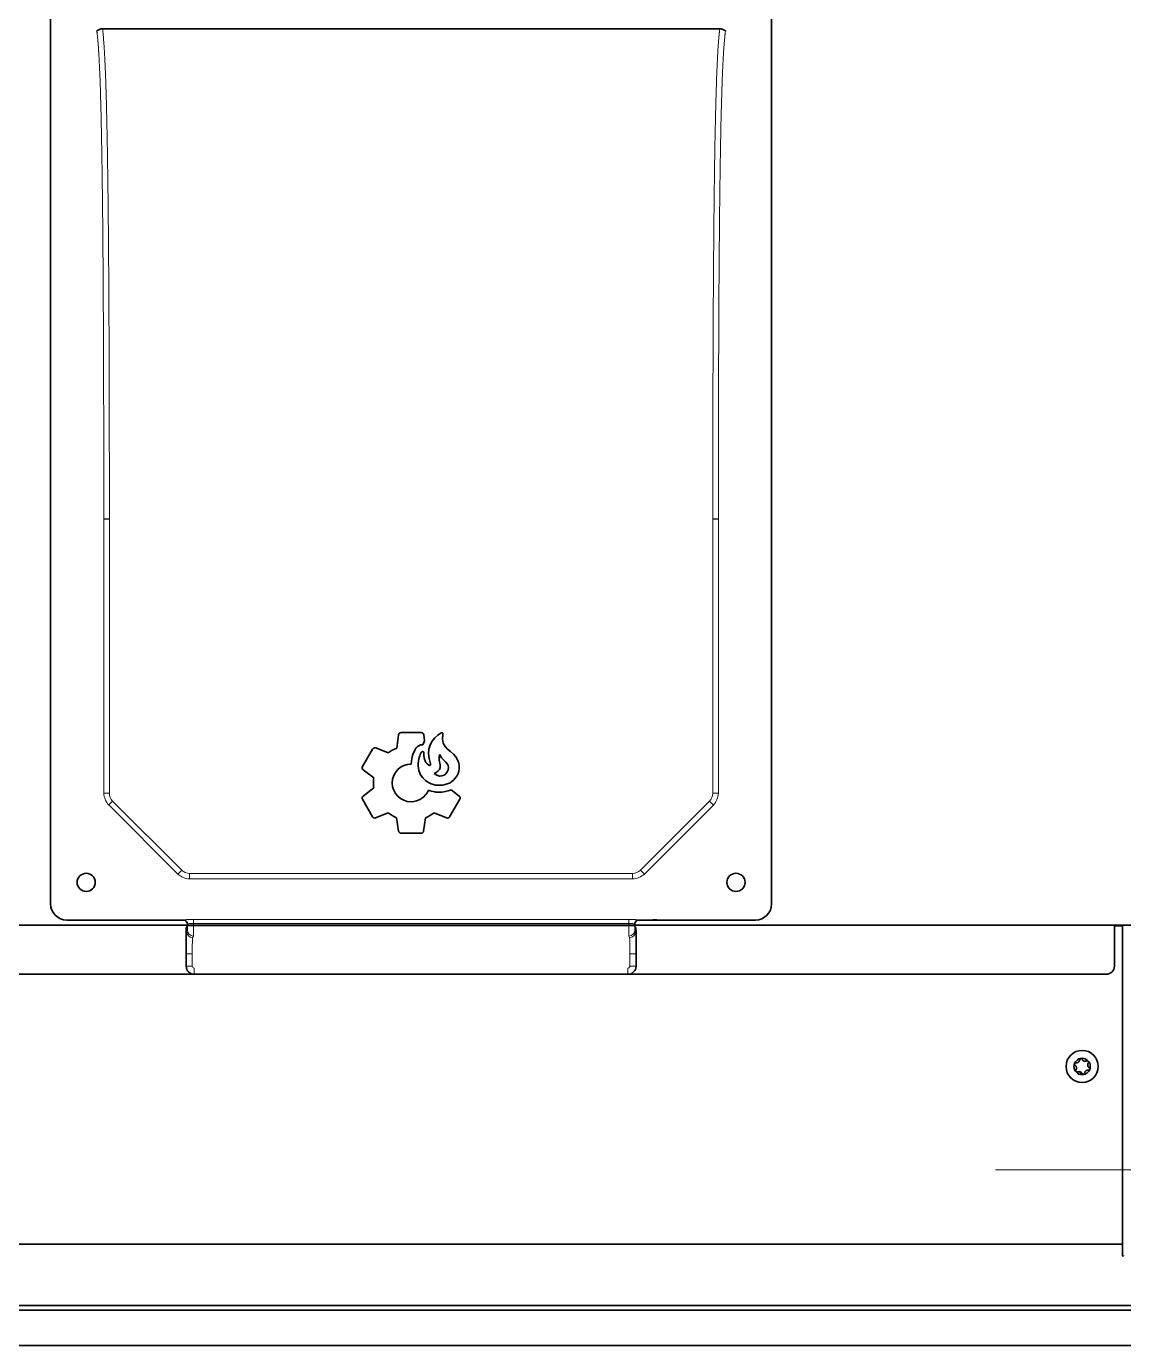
# Model space of a CAD drawing. Extents: x 53 to 4124, y 6244 to 10190.
# Drawn here: x 372.2 to 644.7, y 7999.4 to 8327 of the extents above; entities that cross this region are included whole.
import ezdxf

# ---------------------------------------------------------------- set-up
doc = ezdxf.new("R2010")
doc.units = 0
doc.header["$LTSCALE"] = 5
doc.layers.get('0').update_dxf_attribs({"linetype": 'CONTINUOUS', "lineweight": 0})
doc.layers.add('1', color=7, linetype='CONTINUOUS', true_color=0xffffff)
doc.layers.add('ORTHO$15', color=7, linetype='CONTINUOUS', true_color=0xffffff)

msp = doc.modelspace()

# ---------------------------------------------------------------- linework, layer by layer
at = {"color": 4}
msp.add_line((612.85, 8043.01), (712.85, 8043.01), dxfattribs=at)
at = {"layer": '1', "linetype": 'Continuous', "lineweight": 35}
for p, q in [((378.26, 8330.29), (378.26, 8109.07)), ((557.26, 8330.29), (557.26, 8109.07)), ((391.14, 8326.37), (544.4, 8326.37)), ((473.45, 8141.48), (473.47, 8141.46)), ((411.21, 8105.07), (382.25, 8105.07)), ((553.26, 8105.07), (524.3, 8105.07)), ((411.92, 8093.6), (411.92, 8102.04)), ((411.93, 8103.04), (412.19, 8103.57)), ((523.58, 8103.04), (523.32, 8103.57)), ((523.6, 8093.6), (523.6, 8102.04)), ((521.6, 8091.6), (413.91, 8091.6))]:
    msp.add_line(p, q, dxfattribs=at)
at = {"layer": '1', "linetype": 'Continuous', "lineweight": 13}
for p, q in [((392.84, 8204.67), (391.45, 8204.67)), ((391.45, 8136.57), (391.45, 8204.6)), ((392.84, 8204.6), (392.84, 8136.57)), ((544.05, 8204.67), (542.66, 8204.67)), ((544.05, 8204.62), (542.66, 8204.62)), ((542.66, 8136.57), (542.66, 8204.62)), ((544.05, 8204.62), (544.05, 8136.57)), ((391.45, 8136.57), (392.84, 8136.57)), ((392.68, 8133.64), (393.65, 8134.61)), ((409.82, 8116.49), (392.68, 8133.64)), ((393.65, 8134.61), (410.8, 8117.47)), ((524.71, 8117.47), (541.85, 8134.61)), ((542.83, 8133.63), (525.69, 8116.49)), ((542.83, 8133.63), (541.85, 8134.61)), ((544.05, 8136.57), (542.66, 8136.57)), ((378.29, 8109.09), (378.29, 8130.04)), ((557.22, 8130.04), (557.22, 8109.09)), ((409.82, 8116.49), (410.8, 8117.47)), ((525.69, 8116.49), (524.71, 8117.47)), ((412.76, 8115.27), (412.76, 8116.66)), ((412.76, 8116.66), (522.75, 8116.66)), ((522.75, 8115.27), (412.76, 8115.27)), ((522.75, 8115.27), (522.75, 8116.66)), ((378.26, 8109.07), (378.29, 8109.09)), ((557.22, 8109.09), (557.26, 8109.07)), ((402.05, 8105.09), (382.28, 8105.09)), ((411.21, 8105.07), (411.23, 8105.11)), ((412.23, 8104.11), (412.21, 8104.07)), ((412.23, 8103.6), (412.23, 8104.11)), ((413.73, 8105.19), (413.73, 8104.2)), ((413.73, 8105.19), (521.78, 8105.19)), ((413.73, 8104.2), (413.73, 8103.6)), ((521.78, 8104.2), (413.73, 8104.2)), ((521.78, 8105.19), (521.78, 8104.2)), ((521.78, 8103.6), (521.78, 8104.2)), ((523.3, 8104.07), (523.28, 8104.11)), ((523.28, 8104.11), (523.28, 8103.6)), ((524.28, 8105.11), (524.3, 8105.07)), ((553.23, 8105.09), (533.46, 8105.09)), ((412.02, 8102.22), (412.21, 8102.6)), ((412.23, 8103.6), (413.73, 8103.6)), ((413.71, 8101.1), (413.52, 8100.72)), ((413.73, 8103.6), (521.78, 8103.6)), ((523.28, 8103.6), (521.78, 8103.6)), ((521.99, 8100.72), (521.8, 8101.1)), ((523.3, 8102.6), (523.49, 8102.22)), ((411.93, 8096.72), (413.43, 8096.72)), ((411.93, 8093.63), (411.93, 8096.72)), ((413.43, 8096.72), (413.43, 8093.63)), ((522.08, 8093.63), (522.08, 8096.72)), ((523.58, 8096.72), (522.08, 8096.72)), ((523.58, 8096.72), (523.58, 8093.63)), ((411.92, 8093.6), (411.93, 8093.63)), ((411.93, 8093.63), (413.43, 8093.63)), ((413.93, 8091.63), (413.91, 8091.6)), ((413.93, 8091.63), (413.93, 8093.13)), ((521.58, 8091.63), (413.93, 8091.63)), ((521.58, 8091.63), (521.58, 8093.13)), ((521.6, 8091.6), (521.58, 8091.63)), ((523.58, 8093.63), (522.08, 8093.63)), ((523.58, 8093.63), (523.6, 8093.6))]:
    msp.add_line(p, q, dxfattribs=at)
at = {"layer": '1', "linetype": 'Continuous', "lineweight": 35}
for centre in [(387.09, 8114.43), (548.42, 8114.43)]:
    msp.add_circle(centre, 2.25, dxfattribs=at)
at = {"layer": '1', "linetype": 'Continuous', "lineweight": 13}
for centre, major_axis, ratio, start_param, end_param in [((398.6, 8137.87), (-6.75, -2.93), 0.815298, 6.002528, 6.538645), ((398.6, 8137.87), (5.53, 2.41), 0.662987, 2.860935, 3.397052), ((536.9, 8137.86), (-5.53, 2.41), 0.662987, 2.886133, 3.42225), ((536.9, 8137.86), (6.75, -2.93), 0.815298, 6.027726, 6.563843), ((414.05, 8122.42), (2.41, 5.53), 0.662987, 2.886133, 3.42225), ((521.46, 8122.42), (2.41, -5.53), 0.662987, 6.002528, 6.538645), ((414.05, 8122.42), (-2.93, -6.75), 0.815298, 6.027726, 6.563843), ((521.46, 8122.42), (2.93, -6.75), 0.815298, 6.002528, 6.538645), ((382.29, 8109.09), (-3.33, -2.22), 0.999998, 5.69633, 7.2653), ((553.22, 8109.09), (3.33, -2.22), 0.999998, 5.301071, 6.870041), ((413.73, 8105.11), (-2.5, 0), 0.034921, 4.712389, 6.265732), ((411.23, 8104.11), (-0.894, 0.447), 0.999239, 3.605423, 5.17561), ((413.73, 8104.11), (-1.5, 0), 0.058201, 4.712389, 6.265732), ((521.78, 8105.11), (-2.5, 0), 0.034921, 3.159046, 4.712389), ((521.78, 8104.11), (-1.5, 0), 0.058201, 3.159046, 4.712389), ((524.28, 8104.11), (-0.894, -0.447), 0.999239, 4.249168, 5.819355), ((533.58, 8105.22), (-4.95, 0), 0.024678, 0.726262, 1.546094), ((412.02, 8096.72), (0, -5.5), 0.017455, 3.176499, 4.712389), ((413.52, 8102.22), (-1.34, 0.67), 0.999239, 0.46383, 2.034018), ((412.21, 8103.6), (0, -1), 0.017455, 0.034907, 1.570796), ((413.71, 8102.6), (-1.34, 0.67), 0.999239, 0.46383, 2.034018), ((413.52, 8096.72), (0, -4), 0.024001, 3.176499, 4.712389), ((413.71, 8103.6), (0, -2.5), 0.006982, 0.034907, 1.570796), ((521.8, 8103.6), (0, -2.5), 0.006982, 4.712389, 6.248279), ((521.8, 8102.6), (1.34, 0.67), 0.999239, 4.249168, 5.819355), ((521.99, 8102.22), (1.34, 0.67), 0.999239, 4.249168, 5.819355), ((521.99, 8096.72), (0, -4), 0.024001, 1.570796, 3.106686), ((523.3, 8103.6), (0, -1), 0.017455, 4.712389, 6.248279), ((523.49, 8096.72), (0, -5.5), 0.017455, 1.570796, 3.106686), ((413.93, 8093.63), (1.79, -0.89), 0.99962, 3.605423, 5.17561), ((413.93, 8093.63), (-0.224, -0.448), 0.999239, 5.176219, 6.746407), ((521.58, 8093.63), (0.224, -0.448), 0.999239, 5.819964, 7.390151), ((521.58, 8093.63), (-1.79, -0.89), 0.99962, 1.107575, 2.677762)]:
    msp.add_ellipse(centre, major_axis=major_axis, ratio=ratio, start_param=start_param, end_param=end_param, dxfattribs=at)
at = {"layer": '1', "linetype": 'Continuous', "lineweight": 35}
for centre, major_axis, ratio, start_param, end_param in [((382.26, 8109.08), (-3.34, -2.22), 0.998023, 5.69633, 7.2653), ((553.25, 8109.08), (3.34, -2.22), 0.998023, 5.301071, 6.87004), ((411.21, 8104.07), (-0.447, -0.895), 0.999239, 2.551372, 3.604814), ((412.19, 8104.57), (0, -1), 0.017455, 0.034907, 1.04843), ((523.32, 8104.57), (0, -1), 0.017455, 5.234755, 6.248279), ((524.3, 8104.07), (0.447, -0.895), 0.999239, 2.678371, 3.731813), ((411.93, 8102.04), (0, -1), 0.017455, 3.176499, 4.712389), ((523.58, 8102.04), (0, -1), 0.017455, 1.570796, 3.106686), ((413.92, 8093.6), (-0.89, -1.79), 0.999239, 5.176219, 6.746407), ((521.6, 8093.6), (0.89, -1.79), 0.999239, 5.819964, 7.390151)]:
    msp.add_ellipse(centre, major_axis=major_axis, ratio=ratio, start_param=start_param, end_param=end_param, dxfattribs=at)
for points, knots in [([(389.73, 8325.81), (389.74, 8325.82), (389.74, 8325.82), (389.75, 8325.83), (389.75, 8325.83), (389.76, 8325.84), (389.77, 8325.85), (389.81, 8325.89), (389.85, 8325.92), (389.93, 8325.98), (389.98, 8326.01), (390.14, 8326.11), (390.25, 8326.17), (390.5, 8326.27), (390.75, 8326.34), (391, 8326.37), (391.14, 8326.37)], [0, 0, 0, 0, 0.015625, 0.015625, 0.023438, 0.023438, 0.03125, 0.0625, 0.125, 0.125, 0.25, 0.25, 0.5, 0.5, 0.75, 1, 1, 1, 1]), ([(545.8, 8325.81), (545.8, 8325.82), (545.79, 8325.82), (545.78, 8325.83), (545.78, 8325.83), (545.78, 8325.84), (545.76, 8325.85), (545.75, 8325.87), (545.71, 8325.9), (545.68, 8325.92), (545.61, 8325.98), (545.56, 8326.01), (545.39, 8326.11), (545.28, 8326.17), (545.13, 8326.23), (545.1, 8326.24), (545.03, 8326.26), (545, 8326.27), (544.91, 8326.3), (544.85, 8326.32), (544.66, 8326.35), (544.53, 8326.37), (544.4, 8326.37)], [0, 0, 0, 0, 0.015625, 0.015625, 0.023438, 0.023438, 0.03125, 0.0625, 0.0625, 0.125, 0.125, 0.25, 0.25, 0.5, 0.5, 0.5625, 0.5625, 0.625, 0.625, 0.75, 0.75, 1, 1, 1, 1]), ([(475.19, 8151.58), (475.34, 8151.67), (475.54, 8151.63), (475.63, 8151.47), (475.68, 8151.4), (475.69, 8151.31), (475.67, 8151.23)], [0, 0, 0, 0, 0.5, 0.5, 0.5, 1, 1, 1, 1]), ([(470.7, 8148.6), (470.7, 8148.6), (470.62, 8148.6), (470.62, 8148.6), (469.95, 8148.6), (469.32, 8148.26), (468.95, 8147.71)], [0, 0, 0, 0, 0.5, 0.5, 0.5, 1, 1, 1, 1]), ([(470.36, 8146.75), (470.46, 8146.9), (470.66, 8146.94), (470.81, 8146.84), (470.91, 8146.77), (470.96, 8146.66), (470.95, 8146.54)], [0, 0, 0, 0, 0.5, 0.5, 0.5, 1, 1, 1, 1]), ([(467.8, 8143.81), (465.18, 8143.81), (463.08, 8141.71), (463.07, 8136.53), (465.17, 8134.43), (467.76, 8134.43), (469.65, 8134.43), (471.36, 8135.56), (472.09, 8137.31)], [0, 0, 0, 0, 0.333333, 0.333333, 0.666667, 0.666667, 0.666667, 1, 1, 1, 1]), ([(472.12, 8143.5), (472.26, 8143.4), (472.46, 8143.44), (472.56, 8143.58), (472.62, 8143.67), (472.64, 8143.78), (472.6, 8143.88)], [0, 0, 0, 0, 0.5, 0.5, 0.5, 1, 1, 1, 1]), ([(412.21, 8104.07), (412.21, 8104.11), (412.21, 8104.15), (412.2, 8104.21), (412.2, 8104.24), (412.19, 8104.27), (412.19, 8104.3), (412.18, 8104.31), (412.17, 8104.36), (412.16, 8104.4), (412.13, 8104.47), (412.12, 8104.49), (412.1, 8104.53), (412.09, 8104.55), (412.08, 8104.57)], [0, 0, 0, 0, 0.25, 0.25, 0.375, 0.4375, 0.4375, 0.5, 0.5, 0.75, 0.75, 0.875, 0.875, 1, 1, 1, 1]), ([(523.43, 8104.57), (523.41, 8104.53), (523.39, 8104.49), (523.36, 8104.42), (523.35, 8104.39), (523.34, 8104.36), (523.34, 8104.34), (523.33, 8104.33), (523.32, 8104.27), (523.31, 8104.23), (523.31, 8104.17), (523.3, 8104.15), (523.3, 8104.11), (523.3, 8104.09), (523.3, 8104.07)], [0, 0, 0, 0, 0.25, 0.25, 0.375, 0.4375, 0.4375, 0.5, 0.5, 0.75, 0.75, 0.875, 0.875, 1, 1, 1, 1])]:
    msp.add_open_spline(points, degree=3, knots=knots, dxfattribs=at)
at = {"layer": '1', "linetype": 'Continuous', "lineweight": 13}
for points, knots in [([(391.45, 8204.67), (391.46, 8207.52), (391.45, 8210.37), (391.45, 8216.08), (391.45, 8218.93), (391.44, 8223.21), (391.44, 8224.63), (391.44, 8226.77), (391.44, 8227.84), (391.44, 8228.91), (391.43, 8229.62), (391.43, 8229.97), (391.43, 8233.18), (391.42, 8236.02), (391.41, 8240.27), (391.4, 8241.69), (391.4, 8244.52), (391.39, 8245.93), (391.38, 8248.75), (391.37, 8250.16), (391.36, 8252.97), (391.35, 8254.38), (391.34, 8257.18), (391.33, 8258.58), (391.32, 8261.38), (391.31, 8262.77), (391.29, 8265.56), (391.28, 8266.95), (391.26, 8269.72), (391.25, 8271.1), (391.23, 8273.87), (391.21, 8275.24), (391.19, 8277.99), (391.18, 8279.36), (391.16, 8281.41), (391.15, 8282.09), (391.13, 8283.46), (391.13, 8284.14), (391.1, 8286.17), (391.08, 8287.53), (391.06, 8289.04), (391.06, 8289.21), (391.05, 8289.55), (391.05, 8289.72), (391.05, 8290.22), (391.03, 8291.23), (391.02, 8292.23), (390.99, 8294.21), (390.97, 8295.52), (390.93, 8297.46), (390.92, 8298.1), (390.9, 8299.38), (390.89, 8300.01), (390.85, 8301.9), (390.82, 8303.14), (390.76, 8305.57), (390.73, 8306.77), (390.69, 8308.53), (390.67, 8309.11), (390.65, 8309.83), (390.64, 8309.97), (390.64, 8310.26), (390.63, 8310.4), (390.62, 8310.82), (390.61, 8311.1), (390.56, 8312.49), (390.53, 8313.56), (390.47, 8315.1), (390.45, 8315.6), (390.4, 8316.58), (390.38, 8317.06), (390.34, 8317.99), (390.31, 8318.44), (390.27, 8319.32), (390.24, 8319.75), (390.21, 8320.27), (390.21, 8320.37), (390.19, 8320.57), (390.19, 8320.67), (390.17, 8320.97), (390.16, 8321.17), (390.12, 8321.74), (390.09, 8322.11), (390.04, 8322.8), (390.01, 8323.13), (389.97, 8323.6), (389.96, 8323.76), (389.93, 8324.05), (389.92, 8324.2), (389.89, 8324.48), (389.87, 8324.61), (389.84, 8324.88), (389.83, 8325), (389.8, 8325.25), (389.79, 8325.37), (389.77, 8325.54), (389.76, 8325.59), (389.74, 8325.7), (389.74, 8325.76), (389.73, 8325.81)], [0, 0, 0, 0, 0.0625, 0.0625, 0.125, 0.125, 0.15625, 0.15625, 0.171875, 0.179687, 0.179687, 0.1875, 0.1875, 0.25, 0.25, 0.28125, 0.28125, 0.3125, 0.3125, 0.34375, 0.34375, 0.375, 0.375, 0.40625, 0.40625, 0.4375, 0.4375, 0.46875, 0.46875, 0.5, 0.5, 0.53125, 0.53125, 0.5625, 0.5625, 0.578125, 0.578125, 0.59375, 0.59375, 0.625, 0.625, 0.628906, 0.628906, 0.632812, 0.632812, 0.640625, 0.65625, 0.65625, 0.6875, 0.6875, 0.703125, 0.703125, 0.71875, 0.71875, 0.75, 0.75, 0.78125, 0.78125, 0.796875, 0.796875, 0.800781, 0.800781, 0.804687, 0.804687, 0.8125, 0.8125, 0.84375, 0.84375, 0.859375, 0.859375, 0.875, 0.875, 0.890625, 0.890625, 0.90625, 0.90625, 0.910156, 0.910156, 0.914062, 0.914062, 0.921875, 0.921875, 0.9375, 0.9375, 0.953125, 0.953125, 0.960937, 0.960937, 0.96875, 0.96875, 0.976562, 0.976562, 0.984375, 0.984375, 0.992187, 0.992187, 0.996094, 0.996094, 1, 1, 1, 1]), ([(391.14, 8326.37), (391.15, 8326.26), (391.17, 8326.15), (391.19, 8325.92), (391.21, 8325.8), (391.24, 8325.55), (391.25, 8325.42), (391.28, 8325.16), (391.29, 8325.02), (391.32, 8324.74), (391.33, 8324.6), (391.36, 8324.3), (391.37, 8324.15), (391.41, 8323.67), (391.44, 8323.34), (391.49, 8322.65), (391.52, 8322.28), (391.55, 8321.7), (391.57, 8321.51), (391.59, 8321.21), (391.59, 8321.11), (391.6, 8320.9), (391.61, 8320.8), (391.64, 8320.28), (391.66, 8319.86), (391.71, 8318.97), (391.73, 8318.52), (391.78, 8317.59), (391.8, 8317.11), (391.84, 8316.13), (391.86, 8315.63), (391.92, 8314.08), (391.96, 8313.01), (392, 8311.62), (392.01, 8311.27), (392.02, 8310.91), (392.03, 8310.77), (392.03, 8310.7), (392.03, 8310.48), (392.04, 8310.34), (392.06, 8309.62), (392.08, 8309.04), (392.12, 8307.27), (392.15, 8306.07), (392.21, 8303.63), (392.24, 8302.39), (392.27, 8300.49), (392.29, 8299.86), (392.31, 8298.58), (392.32, 8297.93), (392.35, 8295.99), (392.37, 8294.67), (392.4, 8292.68), (392.41, 8292.01), (392.43, 8291), (392.43, 8290.66), (392.44, 8290.16), (392.44, 8289.99), (392.45, 8289.65), (392.45, 8289.48), (392.47, 8287.96), (392.49, 8286.6), (392.51, 8284.55), (392.52, 8283.86), (392.54, 8282.49), (392.54, 8281.81), (392.56, 8279.75), (392.58, 8278.37), (392.6, 8275.61), (392.61, 8274.23), (392.64, 8271.45), (392.65, 8270.06), (392.67, 8267.27), (392.68, 8265.87), (392.7, 8263.08), (392.71, 8261.67), (392.72, 8258.86), (392.73, 8257.46), (392.74, 8254.64), (392.75, 8253.23), (392.76, 8250.4), (392.77, 8248.98), (392.78, 8246.15), (392.78, 8244.73), (392.79, 8241.88), (392.8, 8240.46), (392.81, 8236.19), (392.82, 8233.33), (392.82, 8230.11), (392.82, 8229.39), (392.83, 8227.96), (392.83, 8226.89), (392.83, 8224.74), (392.83, 8223.3), (392.84, 8219), (392.84, 8216.14), (392.84, 8210.4), (392.84, 8207.54), (392.84, 8204.67)], [0, 0, 0, 0, 0.007812, 0.007812, 0.015625, 0.015625, 0.023437, 0.023437, 0.03125, 0.03125, 0.039062, 0.039062, 0.046875, 0.046875, 0.0625, 0.0625, 0.078125, 0.078125, 0.085937, 0.085937, 0.089844, 0.089844, 0.09375, 0.09375, 0.109375, 0.109375, 0.125, 0.125, 0.140625, 0.140625, 0.15625, 0.15625, 0.1875, 0.1875, 0.195312, 0.197266, 0.197266, 0.199219, 0.199219, 0.203125, 0.203125, 0.21875, 0.21875, 0.25, 0.25, 0.28125, 0.28125, 0.296875, 0.296875, 0.3125, 0.3125, 0.34375, 0.34375, 0.359375, 0.359375, 0.367187, 0.367187, 0.371094, 0.371094, 0.375, 0.375, 0.40625, 0.40625, 0.421875, 0.421875, 0.4375, 0.4375, 0.46875, 0.46875, 0.5, 0.5, 0.53125, 0.53125, 0.5625, 0.5625, 0.59375, 0.59375, 0.625, 0.625, 0.65625, 0.65625, 0.6875, 0.6875, 0.71875, 0.71875, 0.75, 0.75, 0.8125, 0.8125, 0.820312, 0.828125, 0.84375, 0.84375, 0.875, 0.875, 0.9375, 0.9375, 1, 1, 1, 1]), ([(542.66, 8204.67), (542.66, 8206.1), (542.66, 8207.54), (542.66, 8210.41), (542.66, 8211.85), (542.66, 8214.72), (542.67, 8216.15), (542.67, 8218.31), (542.67, 8219.02), (542.67, 8220.46), (542.67, 8221.18), (542.67, 8223.33), (542.67, 8224.76), (542.68, 8227.63), (542.68, 8229.06), (542.69, 8233.36), (542.7, 8236.22), (542.71, 8240.5), (542.71, 8241.93), (542.72, 8244.78), (542.73, 8246.2), (542.74, 8249.05), (542.75, 8250.48), (542.76, 8253.32), (542.77, 8254.74), (542.78, 8257.58), (542.79, 8258.99), (542.8, 8261.83), (542.81, 8263.24), (542.83, 8265.36), (542.83, 8266.07), (542.84, 8267.47), (542.85, 8268.18), (542.86, 8270.28), (542.88, 8271.68), (542.9, 8274.47), (542.91, 8275.85), (542.94, 8278.61), (542.95, 8279.99), (542.97, 8282.04), (542.98, 8282.72), (543, 8284.08), (543, 8284.76), (543.03, 8286.79), (543.05, 8288.14), (543.08, 8290.82), (543.1, 8292.15), (543.14, 8294.79), (543.16, 8296.1), (543.2, 8298.05), (543.21, 8298.69), (543.22, 8299.5), (543.23, 8299.66), (543.23, 8299.98), (543.24, 8300.14), (543.25, 8300.62), (543.25, 8300.94), (543.29, 8302.53), (543.31, 8303.78), (543.36, 8305.62), (543.37, 8306.22), (543.39, 8307.12), (543.4, 8307.42), (543.41, 8307.87), (543.42, 8308.02), (543.43, 8308.31), (543.43, 8308.46), (543.45, 8309.19), (543.47, 8309.77), (543.5, 8310.91), (543.54, 8312.03), (543.59, 8313.64), (543.63, 8314.68), (543.67, 8315.7), (543.69, 8316.2), (543.73, 8317.17), (543.78, 8318.12), (543.82, 8319.02), (543.86, 8319.68), (543.87, 8319.9), (543.89, 8320.21), (543.89, 8320.37), (543.9, 8320.53), (543.91, 8320.63), (543.91, 8320.69), (543.94, 8321.15), (543.96, 8321.55), (544.02, 8322.31), (544.04, 8322.67), (544.09, 8323.36), (544.12, 8323.69), (544.17, 8324.32), (544.2, 8324.61), (544.24, 8325.03), (544.25, 8325.17), (544.28, 8325.36), (544.28, 8325.43), (544.3, 8325.55), (544.3, 8325.62), (544.32, 8325.8), (544.34, 8325.92), (544.37, 8326.15), (544.38, 8326.26), (544.4, 8326.37)], [0, 0, 0, 0, 0.03125, 0.03125, 0.0625, 0.0625, 0.09375, 0.09375, 0.109375, 0.109375, 0.125, 0.125, 0.15625, 0.15625, 0.1875, 0.1875, 0.25, 0.25, 0.28125, 0.28125, 0.3125, 0.3125, 0.34375, 0.34375, 0.375, 0.375, 0.40625, 0.40625, 0.4375, 0.4375, 0.453125, 0.453125, 0.46875, 0.46875, 0.5, 0.5, 0.53125, 0.53125, 0.5625, 0.5625, 0.578125, 0.578125, 0.59375, 0.59375, 0.625, 0.625, 0.65625, 0.65625, 0.6875, 0.6875, 0.703125, 0.703125, 0.707031, 0.707031, 0.710938, 0.710938, 0.71875, 0.71875, 0.75, 0.75, 0.765625, 0.765625, 0.773438, 0.773438, 0.777344, 0.777344, 0.78125, 0.78125, 0.796875, 0.796875, 0.8125, 0.828125, 0.84375, 0.84375, 0.859375, 0.859375, 0.875, 0.890625, 0.890625, 0.898438, 0.898438, 0.902344, 0.904297, 0.904297, 0.90625, 0.90625, 0.921875, 0.921875, 0.9375, 0.9375, 0.953125, 0.953125, 0.96875, 0.96875, 0.976563, 0.976563, 0.980469, 0.980469, 0.984375, 0.984375, 0.992188, 0.992188, 1, 1, 1, 1]), ([(545.8, 8325.81), (545.79, 8325.71), (545.78, 8325.6), (545.75, 8325.37), (545.73, 8325.25), (545.71, 8325.07), (545.7, 8325.01), (545.69, 8324.88), (545.67, 8324.69), (545.65, 8324.48), (545.6, 8324.07), (545.58, 8323.77), (545.52, 8323.15), (545.49, 8322.82), (545.44, 8322.13), (545.41, 8321.77), (545.36, 8321.01), (545.34, 8320.62), (545.31, 8320.15), (545.31, 8320.1), (545.3, 8320), (545.29, 8319.84), (545.28, 8319.68), (545.26, 8319.36), (545.25, 8319.15), (545.22, 8318.49), (545.17, 8317.59), (545.13, 8316.64), (545.08, 8315.67), (545.06, 8315.17), (545.02, 8314.16), (544.98, 8313.12), (544.93, 8311.51), (544.89, 8310.4), (544.86, 8309.26), (544.84, 8308.69), (544.82, 8307.95), (544.82, 8307.81), (544.81, 8307.51), (544.8, 8307.36), (544.79, 8306.92), (544.78, 8306.62), (544.76, 8305.72), (544.74, 8305.12), (544.7, 8303.28), (544.67, 8302.04), (544.64, 8300.46), (544.63, 8300.14), (544.63, 8299.66), (544.62, 8299.5), (544.62, 8299.18), (544.6, 8298.38), (544.59, 8297.57), (544.55, 8295.63), (544.53, 8294.33), (544.49, 8291.7), (544.47, 8290.38), (544.43, 8287.71), (544.42, 8286.37), (544.39, 8284.35), (544.38, 8283.68), (544.37, 8282.32), (544.36, 8281.64), (544.34, 8279.6), (544.32, 8278.23), (544.3, 8275.48), (544.29, 8274.1), (544.26, 8271.33), (544.25, 8269.94), (544.24, 8267.85), (544.23, 8266.8), (544.22, 8265.74), (544.22, 8265.04), (544.21, 8264.69), (544.2, 8262.93), (544.19, 8261.53), (544.18, 8258.71), (544.17, 8257.3), (544.16, 8254.48), (544.15, 8253.06), (544.14, 8250.23), (544.13, 8248.82), (544.12, 8245.99), (544.11, 8244.57), (544.1, 8241.73), (544.1, 8240.31), (544.09, 8236.05), (544.08, 8233.21), (544.07, 8228.93), (544.07, 8227.51), (544.06, 8224.66), (544.06, 8223.23), (544.06, 8221.09), (544.06, 8220.38), (544.06, 8218.95), (544.06, 8218.23), (544.05, 8216.09), (544.05, 8214.66), (544.05, 8211.81), (544.05, 8210.38), (544.05, 8207.52), (544.05, 8206.1), (544.05, 8204.67)], [0, 0, 0, 0, 0.007812, 0.007812, 0.015625, 0.015625, 0.019531, 0.019531, 0.023437, 0.03125, 0.03125, 0.046875, 0.046875, 0.0625, 0.0625, 0.078125, 0.078125, 0.09375, 0.09375, 0.095703, 0.095703, 0.097656, 0.101562, 0.101562, 0.109375, 0.109375, 0.125, 0.140625, 0.140625, 0.15625, 0.15625, 0.171875, 0.1875, 0.203125, 0.203125, 0.21875, 0.21875, 0.222656, 0.222656, 0.226563, 0.226563, 0.234375, 0.234375, 0.25, 0.25, 0.28125, 0.28125, 0.289063, 0.289063, 0.292969, 0.292969, 0.296875, 0.3125, 0.3125, 0.34375, 0.34375, 0.375, 0.375, 0.40625, 0.40625, 0.421875, 0.421875, 0.4375, 0.4375, 0.46875, 0.46875, 0.5, 0.5, 0.53125, 0.53125, 0.546875, 0.554688, 0.554688, 0.5625, 0.5625, 0.59375, 0.59375, 0.625, 0.625, 0.65625, 0.65625, 0.6875, 0.6875, 0.71875, 0.71875, 0.75, 0.75, 0.8125, 0.8125, 0.84375, 0.84375, 0.875, 0.875, 0.890625, 0.890625, 0.90625, 0.90625, 0.9375, 0.9375, 0.96875, 0.96875, 1, 1, 1, 1]), ([(378.29, 8131.28), (378.29, 8133.61), (378.29, 8135.95), (378.29, 8147.61), (378.29, 8156.95), (378.29, 8203.61), (378.29, 8240.95), (378.29, 8280.77), (378.29, 8283.26), (378.29, 8295.09), (378.29, 8304.42), (378.29, 8316.09), (378.29, 8318.42), (378.29, 8320.75)], [0, 0, 0, 0, 0.036944, 0.036944, 0.18472, 0.18472, 0.775825, 0.775825, 0.81528, 0.81528, 0.963056, 0.963056, 1, 1, 1, 1]), ([(557.22, 8320.78), (557.22, 8318.45), (557.22, 8316.11), (557.22, 8304.45), (557.22, 8295.11), (557.22, 8248.45), (557.22, 8211.11), (557.22, 8159.61), (557.22, 8145.45), (557.22, 8131.28)], [0, 0, 0, 0, 0.036939, 0.036939, 0.184697, 0.184697, 0.775727, 0.775727, 1, 1, 1, 1]), ([(391.45, 8204.6), (391.55, 8204.6), (391.65, 8204.6), (391.86, 8204.6), (391.98, 8204.6), (392.21, 8204.6), (392.34, 8204.6), (392.59, 8204.6), (392.72, 8204.6), (392.84, 8204.6)], [0, 0, 0, 0, 0.25, 0.25, 0.5, 0.5, 0.75, 0.75, 1, 1, 1, 1]), ([(378.29, 8130.04), (378.29, 8130.25), (378.29, 8130.46), (378.29, 8130.87), (378.29, 8131.07), (378.29, 8131.28)], [0, 0, 0, 0, 0.5, 0.5, 1, 1, 1, 1]), ([(529.88, 8105.13), (529.47, 8105.14), (529.11, 8105.16), (528.68, 8105.17), (528.6, 8105.18), (528.43, 8105.18), (528.27, 8105.19), (528.07, 8105.2), (527.94, 8105.21), (527.88, 8105.21), (527.84, 8105.21), (527.82, 8105.21), (527.8, 8105.21)], [0, 0, 0, 0, 0.5, 0.5, 0.625, 0.625, 0.75, 0.875, 0.9375, 0.96875, 0.96875, 1, 1, 1, 1])]:
    msp.add_open_spline(points, degree=3, knots=knots, dxfattribs=at)
at = {"layer": '1', "linetype": 'Continuous', "lineweight": 35}
for points in [[(391.14, 8326.37), (391.14, 8326.37), (391.14, 8326.37), (391.14, 8326.37)], [(544.4, 8326.37), (544.4, 8326.37), (544.4, 8326.37), (544.4, 8326.37)], [(464.18, 8147.78), (464.18, 8147.78), (464.65, 8151.09), (464.65, 8151.09)], [(464.65, 8151.09), (464.69, 8151.4), (464.95, 8151.62), (465.26, 8151.62)], [(465.26, 8151.62), (465.26, 8151.62), (470.26, 8151.62), (470.26, 8151.62)], [(470.26, 8151.62), (470.57, 8151.63), (470.84, 8151.4), (470.89, 8151.09)], [(470.89, 8151.09), (470.89, 8151.09), (471.1, 8149.6), (471.1, 8149.6)], [(472.6, 8143.88), (471.2, 8147.47), (472.87, 8150.21), (475.19, 8151.58)], [(475.67, 8151.23), (474.8, 8147.44), (478.37, 8147.3), (479.37, 8144.69)], [(455.7, 8143.2), (455.7, 8143.2), (458.19, 8147.52), (458.19, 8147.52)], [(458.19, 8147.52), (458.34, 8147.8), (458.67, 8147.92), (458.96, 8147.81)], [(458.96, 8147.81), (458.96, 8147.81), (462.07, 8146.56), (462.07, 8146.56)], [(462.07, 8146.56), (462.72, 8147.05), (463.43, 8147.47), (464.18, 8147.78)], [(468.95, 8147.71), (468.44, 8146.93), (467.87, 8145.67), (467.8, 8143.81)], [(469.49, 8143.4), (469.49, 8145.02), (469.93, 8146.09), (470.36, 8146.75)], [(471.1, 8149.6), (470.94, 8149.27), (470.81, 8148.94), (470.7, 8148.6)], [(473.84, 8138.59), (472.75, 8138.73), (469.73, 8139.83), (469.49, 8143.4)], [(470.95, 8146.54), (470.84, 8145.64), (470.96, 8144.38), (472.12, 8143.5)], [(474.91, 8146.21), (474.36, 8144.76), (475.18, 8143.87), (474.97, 8142.96)], [(477, 8142.96), (477, 8144.26), (475.13, 8145.01), (474.91, 8146.21)], [(479.37, 8144.69), (480.07, 8142.99), (479.63, 8141.03), (478.27, 8139.78)], [(455.86, 8142.4), (455.61, 8142.59), (455.54, 8142.93), (455.7, 8143.2)], [(458.5, 8140.35), (458.5, 8140.35), (455.86, 8142.4), (455.86, 8142.4)], [(458.39, 8139.12), (458.39, 8139.53), (458.43, 8139.94), (458.5, 8140.35)], [(474.97, 8142.96), (474.8, 8142.21), (474.2, 8141.64), (473.46, 8141.48)], [(473.47, 8141.46), (475.3, 8139.96), (477.05, 8141.35), (477, 8142.96)], [(455.84, 8135.84), (455.84, 8135.84), (458.48, 8137.9), (458.48, 8137.9)], [(458.48, 8137.9), (458.41, 8138.3), (458.38, 8138.71), (458.39, 8139.12)], [(472.09, 8137.31), (472.58, 8137.1), (473.1, 8136.96), (473.63, 8136.88)], [(473.63, 8136.88), (474, 8136.84), (474.37, 8136.81), (474.75, 8136.81)], [(478.27, 8139.78), (477.07, 8138.67), (475.39, 8138.39), (473.84, 8138.59)], [(474.75, 8136.81), (475.76, 8136.8), (476.76, 8137), (477.7, 8137.39)], [(477.7, 8137.39), (477.7, 8137.39), (479.69, 8135.83), (479.69, 8135.83)], [(455.68, 8135.05), (455.53, 8135.32), (455.6, 8135.65), (455.84, 8135.84)], [(458.18, 8130.72), (458.18, 8130.72), (455.68, 8135.05), (455.68, 8135.05)], [(479.83, 8135.05), (479.83, 8135.05), (477.33, 8130.72), (477.33, 8130.72)], [(479.69, 8135.83), (479.92, 8135.64), (479.99, 8135.31), (479.83, 8135.05)], [(458.95, 8130.44), (458.66, 8130.33), (458.33, 8130.45), (458.18, 8130.72)], [(462.06, 8131.69), (462.06, 8131.69), (458.95, 8130.44), (458.95, 8130.44)], [(464.17, 8130.46), (463.41, 8130.78), (462.71, 8131.19), (462.06, 8131.69)], [(464.64, 8127.16), (464.64, 8127.16), (464.17, 8130.46), (464.17, 8130.46)], [(471.34, 8130.46), (471.34, 8130.46), (470.87, 8127.16), (470.87, 8127.16)], [(473.45, 8131.69), (472.81, 8131.19), (472.1, 8130.78), (471.34, 8130.46)], [(476.56, 8130.44), (476.56, 8130.44), (473.45, 8131.69), (473.45, 8131.69)], [(477.33, 8130.72), (477.18, 8130.45), (476.86, 8130.33), (476.56, 8130.44)], [(465.26, 8126.62), (464.95, 8126.63), (464.69, 8126.85), (464.64, 8127.16)], [(470.87, 8127.16), (470.84, 8126.85), (470.57, 8126.62), (470.26, 8126.62)], [(470.26, 8126.62), (470.26, 8126.62), (465.26, 8126.62), (465.26, 8126.62)]]:
    msp.add_open_spline(points, degree=3, dxfattribs=at)
at = {"layer": '1', "linetype": 'Continuous', "lineweight": 13}
for points in [[(391.45, 8204.6), (391.45, 8204.62), (391.45, 8204.64), (391.45, 8204.67)], [(392.84, 8204.67), (392.84, 8204.64), (392.84, 8204.62), (392.84, 8204.6)], [(542.66, 8204.62), (542.66, 8204.64), (542.66, 8204.65), (542.66, 8204.67)], [(544.05, 8204.67), (544.05, 8204.65), (544.05, 8204.64), (544.05, 8204.62)]]:
    msp.add_open_spline(points, degree=3, dxfattribs=at)
at = {"layer": 'ORTHO$15', "color": 7, "linetype": 'Continuous', "lineweight": 35, "extrusion": (0, 1, 0)}
for p, q in [((803.11, 8103.8), (56.4, 8103.8)), ((642.35, 8103.6), (642.56, 8103.6)), ((642.36, 8103.8), (642.36, 8102.8)), ((642.36, 8102.8), (642.36, 8093.6)), ((642.56, 8103.6), (642.56, 8103.8)), ((642.56, 8103.6), (644.36, 8103.6)), ((644.36, 8103.6), (644.36, 8103.8)), ((644.36, 8103.6), (644.36, 8025.4)), ((281.76, 8091.6), (640.36, 8091.6)), ((644.36, 8024.6), (644.36, 8025.4)), ((287.46, 8024.6), (644.36, 8024.6)), ((643.55, 8024.6), (287.76, 8024.6)), ((644.36, 8022.8), (644.36, 8024.6)), ((644.36, 8022.8), (644.36, 8021.8)), ((690.66, 8009.4), (56.76, 8009.4)), ((123.41, 8008.2), (695.13, 8008.2)), ((738.11, 7999.4), (121.41, 7999.4))]:
    msp.add_line(p, q, dxfattribs=at)
at = {"layer": 'ORTHO$15', "color": 7, "linetype": 'Continuous', "lineweight": 35}
msp.add_circle((634.36, 8068.71), 4, dxfattribs=at)
at = {"layer": 'ORTHO$15', "color": 7, "linetype": 'Continuous', "lineweight": 35, "extrusion": (0, 0, -1)}
msp.add_circle((-634.36, 8068.71), 2.03, dxfattribs=at)
at = {"layer": 'ORTHO$15', "color": 7, "linetype": 'Continuous', "lineweight": 35}
for centre, radius, start, end in [((640.36, 8093.6), 2, 270, 0), ((634.36, 8067.4), 0.5, 180, 238.14), ((644.51, 8021.8), 0.15, 180, 0)]:
    msp.add_arc(centre, radius, start, end, dxfattribs=at)
for points, knots in [([(632.62, 8068.99), (632.61, 8069), (632.58, 8069.03), (632.56, 8069.05), (632.54, 8069.07), (632.53, 8069.08), (632.52, 8069.1), (632.52, 8069.11), (632.51, 8069.13), (632.5, 8069.15), (632.49, 8069.17), (632.49, 8069.18), (632.49, 8069.2), (632.48, 8069.21), (632.48, 8069.24), (632.48, 8069.25), (632.48, 8069.28), (632.48, 8069.29), (632.48, 8069.31), (632.48, 8069.32), (632.49, 8069.35), (632.49, 8069.36), (632.5, 8069.39), (632.51, 8069.4), (632.51, 8069.42), (632.52, 8069.42), (632.53, 8069.45), (632.54, 8069.46), (632.56, 8069.49), (632.57, 8069.49), (632.58, 8069.51), (632.59, 8069.51), (632.6, 8069.53), (632.61, 8069.53), (632.62, 8069.54), (632.63, 8069.55), (632.65, 8069.56), (632.67, 8069.57), (632.69, 8069.58), (632.7, 8069.58), (632.72, 8069.59), (632.73, 8069.59), (632.75, 8069.6), (632.77, 8069.6), (632.8, 8069.6), (632.81, 8069.6), (632.83, 8069.6), (632.84, 8069.6), (632.84, 8069.6)], [0, 0, 0, 0, 0.0625, 0.125, 0.125, 0.15625, 0.15625, 0.1875, 0.1875, 0.25, 0.25, 0.28125, 0.28125, 0.3125, 0.3125, 0.375, 0.375, 0.40625, 0.40625, 0.4375, 0.4375, 0.5, 0.5, 0.53125, 0.53125, 0.5625, 0.5625, 0.625, 0.625, 0.65625, 0.65625, 0.6875, 0.6875, 0.71875, 0.71875, 0.75, 0.75, 0.8125, 0.8125, 0.84375, 0.84375, 0.875, 0.875, 0.9375, 0.9375, 0.96875, 0.96875, 1, 1, 1, 1]), ([(632.82, 8067.85), (632.85, 8067.89), (632.88, 8067.94), (632.91, 8068.01), (632.92, 8068.03), (632.94, 8068.07), (632.94, 8068.09), (632.95, 8068.11), (632.95, 8068.12), (632.96, 8068.19), (632.97, 8068.24), (632.97, 8068.31), (632.97, 8068.33), (632.97, 8068.35), (632.97, 8068.37), (632.97, 8068.41), (632.96, 8068.43), (632.95, 8068.51), (632.94, 8068.57), (632.91, 8068.63), (632.91, 8068.64), (632.89, 8068.67), (632.88, 8068.7), (632.84, 8068.76), (632.81, 8068.81), (632.79, 8068.84), (632.78, 8068.85), (632.76, 8068.87), (632.75, 8068.88), (632.71, 8068.93), (632.67, 8068.96), (632.62, 8068.99)], [0, 0, 0, 0, 0.125, 0.125, 0.1875, 0.1875, 0.21875, 0.21875, 0.25, 0.25, 0.375, 0.375, 0.40625, 0.40625, 0.4375, 0.4375, 0.5, 0.5, 0.625, 0.625, 0.65625, 0.65625, 0.6875, 0.75, 0.8125, 0.8125, 0.84375, 0.84375, 0.875, 0.875, 1, 1, 1, 1]), ([(632.84, 8069.6), (632.9, 8069.6), (632.95, 8069.6), (633.03, 8069.61), (633.06, 8069.61), (633.1, 8069.62), (633.11, 8069.62), (633.14, 8069.63), (633.15, 8069.63), (633.21, 8069.65), (633.26, 8069.67), (633.32, 8069.71), (633.33, 8069.71), (633.36, 8069.73), (633.37, 8069.74), (633.4, 8069.76), (633.42, 8069.77), (633.49, 8069.83), (633.52, 8069.87), (633.58, 8069.93), (633.59, 8069.95), (633.61, 8069.99), (633.62, 8070), (633.63, 8070.02), (633.64, 8070.03), (633.67, 8070.09), (633.69, 8070.14), (633.71, 8070.22), (633.72, 8070.25), (633.73, 8070.3), (633.73, 8070.32), (633.74, 8070.35)], [0, 0, 0, 0, 0.125, 0.125, 0.1875, 0.1875, 0.21875, 0.21875, 0.25, 0.25, 0.375, 0.375, 0.40625, 0.40625, 0.4375, 0.4375, 0.5, 0.5, 0.625, 0.625, 0.6875, 0.6875, 0.71875, 0.71875, 0.75, 0.75, 0.875, 0.875, 0.9375, 0.9375, 1, 1, 1, 1]), ([(633.74, 8070.35), (633.74, 8070.37), (633.74, 8070.4), (633.76, 8070.44), (633.77, 8070.46), (633.77, 8070.47), (633.78, 8070.49), (633.78, 8070.5), (633.8, 8070.52), (633.81, 8070.53), (633.83, 8070.55), (633.83, 8070.56), (633.85, 8070.57), (633.85, 8070.58), (633.88, 8070.6), (633.89, 8070.61), (633.92, 8070.62), (633.92, 8070.62), (633.94, 8070.63), (633.95, 8070.63), (633.98, 8070.64), (633.99, 8070.65), (634.02, 8070.65), (634.03, 8070.66), (634.05, 8070.66), (634.06, 8070.66), (634.09, 8070.66), (634.1, 8070.66), (634.13, 8070.65), (634.14, 8070.65), (634.16, 8070.65), (634.17, 8070.64), (634.19, 8070.63), (634.21, 8070.63), (634.24, 8070.61), (634.24, 8070.61), (634.26, 8070.6), (634.27, 8070.59), (634.29, 8070.58), (634.3, 8070.57), (634.32, 8070.55), (634.33, 8070.54), (634.34, 8070.53), (634.34, 8070.52), (634.36, 8070.5), (634.37, 8070.48), (634.38, 8070.46)], [0, 0, 0, 0, 0.0625, 0.125, 0.125, 0.15625, 0.15625, 0.1875, 0.1875, 0.25, 0.25, 0.28125, 0.28125, 0.3125, 0.3125, 0.375, 0.375, 0.40625, 0.40625, 0.4375, 0.4375, 0.5, 0.5, 0.53125, 0.53125, 0.5625, 0.5625, 0.625, 0.625, 0.65625, 0.65625, 0.6875, 0.6875, 0.75, 0.75, 0.78125, 0.78125, 0.8125, 0.8125, 0.875, 0.875, 0.90625, 0.90625, 0.9375, 0.9375, 1, 1, 1, 1]), ([(634.38, 8070.46), (634.4, 8070.42), (634.43, 8070.37), (634.47, 8070.31), (634.49, 8070.28), (634.52, 8070.25), (634.53, 8070.24), (634.54, 8070.23), (634.55, 8070.22), (634.6, 8070.17), (634.65, 8070.14), (634.7, 8070.1), (634.72, 8070.1), (634.74, 8070.08), (634.75, 8070.08), (634.79, 8070.06), (634.81, 8070.05), (634.89, 8070.02), (634.94, 8070.01), (635.01, 8070), (635.02, 8069.99), (635.05, 8069.99), (635.09, 8069.99), (635.16, 8069.99), (635.21, 8069.99), (635.25, 8070), (635.27, 8070), (635.29, 8070.01), (635.3, 8070.01), (635.37, 8070.03), (635.42, 8070.04), (635.47, 8070.07)], [0, 0, 0, 0, 0.125, 0.125, 0.1875, 0.1875, 0.21875, 0.21875, 0.25, 0.25, 0.375, 0.375, 0.40625, 0.40625, 0.4375, 0.4375, 0.5, 0.5, 0.625, 0.625, 0.65625, 0.65625, 0.6875, 0.75, 0.8125, 0.8125, 0.84375, 0.84375, 0.875, 0.875, 1, 1, 1, 1]), ([(635.47, 8070.07), (635.49, 8070.07), (635.52, 8070.09), (635.55, 8070.09), (635.58, 8070.1), (635.59, 8070.1), (635.61, 8070.1), (635.62, 8070.1), (635.65, 8070.1), (635.66, 8070.09), (635.69, 8070.09), (635.7, 8070.09), (635.72, 8070.08), (635.73, 8070.08), (635.75, 8070.07), (635.77, 8070.06), (635.79, 8070.04), (635.8, 8070.04), (635.81, 8070.03), (635.82, 8070.02), (635.84, 8070), (635.86, 8069.99), (635.87, 8069.97), (635.88, 8069.96), (635.89, 8069.95), (635.9, 8069.94), (635.91, 8069.92), (635.92, 8069.9), (635.93, 8069.87), (635.93, 8069.86), (635.94, 8069.85), (635.94, 8069.84), (635.94, 8069.81), (635.95, 8069.79), (635.95, 8069.76), (635.95, 8069.76), (635.95, 8069.74), (635.95, 8069.73), (635.94, 8069.7), (635.94, 8069.68), (635.93, 8069.66), (635.93, 8069.65), (635.92, 8069.63), (635.92, 8069.62), (635.91, 8069.6), (635.9, 8069.58), (635.89, 8069.57)], [0, 0, 0, 0, 0.0625, 0.125, 0.125, 0.15625, 0.15625, 0.1875, 0.1875, 0.25, 0.25, 0.28125, 0.28125, 0.3125, 0.3125, 0.375, 0.375, 0.40625, 0.40625, 0.4375, 0.4375, 0.5, 0.5, 0.53125, 0.53125, 0.5625, 0.5625, 0.625, 0.625, 0.65625, 0.65625, 0.6875, 0.6875, 0.75, 0.75, 0.78125, 0.78125, 0.8125, 0.8125, 0.875, 0.875, 0.90625, 0.90625, 0.9375, 0.9375, 1, 1, 1, 1]), ([(635.89, 8069.57), (635.86, 8069.52), (635.83, 8069.48), (635.8, 8069.4), (635.79, 8069.38), (635.78, 8069.34), (635.77, 8069.33), (635.76, 8069.3), (635.76, 8069.29), (635.75, 8069.22), (635.74, 8069.17), (635.74, 8069.1), (635.74, 8069.09), (635.74, 8069.06), (635.74, 8069.05), (635.74, 8069.01), (635.75, 8068.98), (635.76, 8068.9), (635.77, 8068.85), (635.8, 8068.78), (635.8, 8068.77), (635.82, 8068.75), (635.83, 8068.71), (635.87, 8068.65), (635.9, 8068.61), (635.92, 8068.58), (635.93, 8068.57), (635.95, 8068.55), (635.96, 8068.54), (636, 8068.49), (636.04, 8068.45), (636.09, 8068.42)], [0, 0, 0, 0, 0.125, 0.125, 0.1875, 0.1875, 0.21875, 0.21875, 0.25, 0.25, 0.375, 0.375, 0.40625, 0.40625, 0.4375, 0.4375, 0.5, 0.5, 0.625, 0.625, 0.65625, 0.65625, 0.6875, 0.75, 0.8125, 0.8125, 0.84375, 0.84375, 0.875, 0.875, 1, 1, 1, 1]), ([(636.09, 8068.42), (636.1, 8068.41), (636.13, 8068.39), (636.15, 8068.36), (636.17, 8068.34), (636.18, 8068.33), (636.19, 8068.32), (636.19, 8068.31), (636.2, 8068.28), (636.21, 8068.27), (636.22, 8068.24), (636.22, 8068.23), (636.22, 8068.21), (636.23, 8068.21), (636.23, 8068.18), (636.23, 8068.16), (636.23, 8068.13), (636.23, 8068.12), (636.23, 8068.1), (636.23, 8068.09), (636.22, 8068.07), (636.22, 8068.05), (636.21, 8068.02), (636.2, 8068.01), (636.2, 8068), (636.19, 8067.99), (636.18, 8067.97), (636.17, 8067.95), (636.15, 8067.93), (636.15, 8067.92), (636.13, 8067.91), (636.13, 8067.9), (636.11, 8067.89), (636.1, 8067.88), (636.09, 8067.87), (636.08, 8067.87), (636.06, 8067.85), (636.04, 8067.84), (636.02, 8067.83), (636.01, 8067.83), (635.99, 8067.82), (635.98, 8067.82), (635.96, 8067.82), (635.94, 8067.81), (635.91, 8067.81), (635.9, 8067.81), (635.88, 8067.81), (635.87, 8067.81), (635.87, 8067.81)], [0, 0, 0, 0, 0.0625, 0.125, 0.125, 0.15625, 0.15625, 0.1875, 0.1875, 0.25, 0.25, 0.28125, 0.28125, 0.3125, 0.3125, 0.375, 0.375, 0.40625, 0.40625, 0.4375, 0.4375, 0.5, 0.5, 0.53125, 0.53125, 0.5625, 0.5625, 0.625, 0.625, 0.65625, 0.65625, 0.6875, 0.6875, 0.71875, 0.71875, 0.75, 0.75, 0.8125, 0.8125, 0.84375, 0.84375, 0.875, 0.875, 0.9375, 0.9375, 0.96875, 0.96875, 1, 1, 1, 1]), ([(633.24, 8067.35), (633.23, 8067.34), (633.19, 8067.33), (633.16, 8067.32), (633.13, 8067.32), (633.12, 8067.32), (633.1, 8067.32), (633.09, 8067.32), (633.07, 8067.32), (633.05, 8067.32), (633.02, 8067.33), (633.01, 8067.33), (632.99, 8067.33), (632.98, 8067.34), (632.96, 8067.35), (632.94, 8067.36), (632.92, 8067.37), (632.91, 8067.38), (632.9, 8067.39), (632.89, 8067.39), (632.87, 8067.41), (632.85, 8067.42), (632.84, 8067.44), (632.83, 8067.45), (632.82, 8067.47), (632.82, 8067.47), (632.8, 8067.5), (632.79, 8067.52), (632.78, 8067.54), (632.78, 8067.55), (632.77, 8067.57), (632.77, 8067.58), (632.77, 8067.6), (632.76, 8067.62), (632.76, 8067.65), (632.76, 8067.66), (632.76, 8067.68), (632.77, 8067.69), (632.77, 8067.71), (632.77, 8067.73), (632.78, 8067.76), (632.78, 8067.77), (632.79, 8067.78), (632.79, 8067.79), (632.8, 8067.82), (632.81, 8067.83), (632.82, 8067.85)], [0, 0, 0, 0, 0.0625, 0.125, 0.125, 0.15625, 0.15625, 0.1875, 0.1875, 0.25, 0.25, 0.28125, 0.28125, 0.3125, 0.3125, 0.375, 0.375, 0.40625, 0.40625, 0.4375, 0.4375, 0.5, 0.5, 0.53125, 0.53125, 0.5625, 0.5625, 0.625, 0.625, 0.65625, 0.65625, 0.6875, 0.6875, 0.75, 0.75, 0.78125, 0.78125, 0.8125, 0.8125, 0.875, 0.875, 0.90625, 0.90625, 0.9375, 0.9375, 1, 1, 1, 1]), ([(634.34, 8066.95), (634.31, 8067), (634.29, 8067.04), (634.24, 8067.11), (634.22, 8067.13), (634.19, 8067.16), (634.19, 8067.17), (634.17, 8067.19), (634.16, 8067.2), (634.11, 8067.24), (634.06, 8067.28), (634.01, 8067.31), (634, 8067.32), (633.97, 8067.33), (633.96, 8067.34), (633.92, 8067.36), (633.9, 8067.37), (633.82, 8067.39), (633.77, 8067.41), (633.7, 8067.42), (633.69, 8067.42), (633.66, 8067.42), (633.62, 8067.43), (633.55, 8067.43), (633.5, 8067.42), (633.46, 8067.42), (633.45, 8067.41), (633.42, 8067.41), (633.41, 8067.4), (633.34, 8067.39), (633.29, 8067.37), (633.24, 8067.35)], [0, 0, 0, 0, 0.125, 0.125, 0.1875, 0.1875, 0.21875, 0.21875, 0.25, 0.25, 0.375, 0.375, 0.40625, 0.40625, 0.4375, 0.4375, 0.5, 0.5, 0.625, 0.625, 0.65625, 0.65625, 0.6875, 0.75, 0.8125, 0.8125, 0.84375, 0.84375, 0.875, 0.875, 1, 1, 1, 1]), ([(634.98, 8067.06), (634.97, 8067.05), (634.97, 8067.01), (634.96, 8066.98), (634.94, 8066.95), (634.94, 8066.94), (634.93, 8066.93), (634.93, 8066.92), (634.91, 8066.9), (634.9, 8066.88), (634.88, 8066.85), (634.86, 8066.84), (634.83, 8066.82), (634.82, 8066.81), (634.79, 8066.79), (634.79, 8066.79), (634.77, 8066.78), (634.76, 8066.78), (634.73, 8066.77), (634.72, 8066.77), (634.69, 8066.76), (634.68, 8066.76), (634.66, 8066.76), (634.65, 8066.76), (634.62, 8066.76), (634.61, 8066.76), (634.58, 8066.76), (634.57, 8066.76), (634.55, 8066.77), (634.54, 8066.77), (634.52, 8066.78), (634.5, 8066.79), (634.48, 8066.8), (634.47, 8066.8), (634.45, 8066.81), (634.44, 8066.82), (634.42, 8066.84), (634.41, 8066.85), (634.39, 8066.87), (634.38, 8066.87), (634.37, 8066.89), (634.37, 8066.9), (634.35, 8066.92), (634.34, 8066.93), (634.34, 8066.95)], [0, 0, 0, 0, 0.0625, 0.125, 0.125, 0.15625, 0.15625, 0.1875, 0.1875, 0.25, 0.25, 0.3125, 0.3125, 0.375, 0.375, 0.40625, 0.40625, 0.4375, 0.4375, 0.5, 0.5, 0.53125, 0.53125, 0.5625, 0.5625, 0.625, 0.625, 0.65625, 0.65625, 0.6875, 0.6875, 0.75, 0.75, 0.78125, 0.78125, 0.8125, 0.8125, 0.875, 0.875, 0.90625, 0.90625, 0.9375, 0.9375, 1, 1, 1, 1]), ([(635.87, 8067.81), (635.81, 8067.82), (635.76, 8067.82), (635.68, 8067.81), (635.65, 8067.8), (635.6, 8067.79), (635.58, 8067.78), (635.5, 8067.76), (635.45, 8067.74), (635.39, 8067.71), (635.38, 8067.7), (635.35, 8067.69), (635.34, 8067.68), (635.31, 8067.66), (635.29, 8067.64), (635.22, 8067.59), (635.19, 8067.55), (635.14, 8067.48), (635.12, 8067.46), (635.1, 8067.43), (635.09, 8067.42), (635.08, 8067.39), (635.07, 8067.38), (635.04, 8067.32), (635.02, 8067.27), (635, 8067.2), (634.99, 8067.17), (634.98, 8067.12), (634.98, 8067.09), (634.98, 8067.06)], [0, 0, 0, 0, 0.125, 0.125, 0.1875, 0.1875, 0.25, 0.25, 0.375, 0.375, 0.40625, 0.40625, 0.4375, 0.4375, 0.5, 0.5, 0.625, 0.625, 0.6875, 0.6875, 0.71875, 0.71875, 0.75, 0.75, 0.875, 0.875, 0.9375, 0.9375, 1, 1, 1, 1])]:
    msp.add_open_spline(points, degree=3, knots=knots, dxfattribs=at)

doc.saveas('drawing.dxf')
